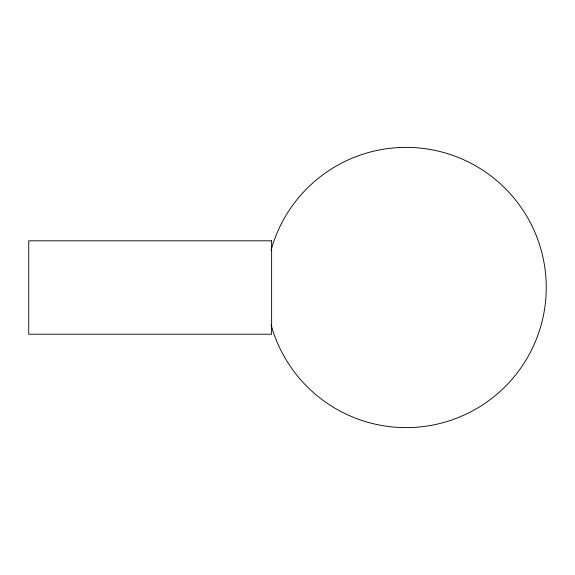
<?xml version="1.0" encoding="UTF-8"?>
<svg xmlns="http://www.w3.org/2000/svg" width="575" height="575" viewBox="0 0 575 575"><rect width="100%" height="100%" fill="white"/><g stroke="black" fill="none" stroke-linecap="round" stroke-linejoin="round"><path stroke-width="0.86" d="M271.019 250.384A140.12 140.12 0 0 1 486.745 172.895A140.12 140.12 0 0 1 486.745 402.105A140.12 140.12 0 0 1 271.019 324.616M271.623 240.796L28.75 240.796L28.75 334.204L271.623 334.204L271.623 240.796"/></g></svg>
